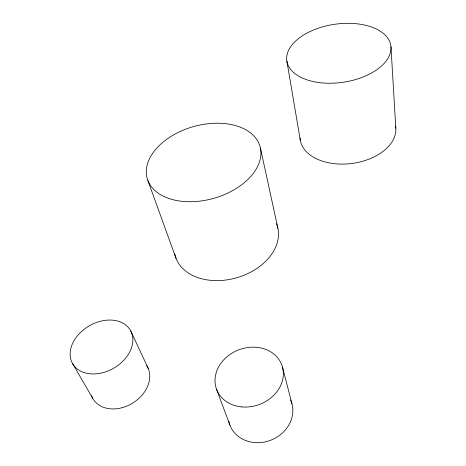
<?xml version="1.0" encoding="UTF-8"?>
<svg xmlns="http://www.w3.org/2000/svg" width="466" height="466" viewBox="0 0 466 466"><rect width="100%" height="100%" fill="white"/><g stroke="black" fill="none" stroke-linecap="round" stroke-linejoin="round"><path stroke-width="0.7" d="M72.422 363.323L92.722 398.302M130.765 330.988A33.36 24.453 -30 0 1 96.683 373.784A33.36 24.453 -30 0 1 77.076 336.219A33.36 24.453 -30 0 1 130.765 330.988L148.293 368.536M216.608 389.419L229.948 425.196M147.926 180.686L176.084 258.496M282.46 366.981L291.943 403.795M260.407 148.007A58.646 37.28 -15.8 0 1 181.973 201.318A58.646 37.28 -15.8 0 1 168.43 138.111A58.646 37.28 -15.8 0 1 260.407 148.007L277.887 228.27M286.858 61.093L300.285 140.05M390.968 46.792A52.565 29.3 -8.3 0 1 314.661 81.853A52.565 29.3 -8.3 0 1 310.869 31.158A52.565 29.3 -8.3 0 1 390.968 46.792L395.82 128.197M290.551 399.968A32.836 28.682 -22.3 0 1 269.453 440.679A32.836 28.682 -22.3 0 1 228.818 421.247M395.535 126.024A48.149 30.424 -7.4 0 1 351.498 163.519A48.149 30.424 -7.4 0 1 300.063 137.907M146.714 365.495A31.606 24.209 -32 0 1 130.783 404.203A31.606 24.209 -32 0 1 91.522 395.646M276.501 223.756A53.188 37.903 -16.3 0 1 237.246 277.608A53.188 37.903 -16.3 0 1 174.75 253.935M241.615 406.9A34.816 29.201 -20.6 0 0 281.825 365A34.816 29.201 -20.6 0 0 224.105 359.449A34.816 29.201 -20.6 0 0 241.615 406.9"/></g></svg>
